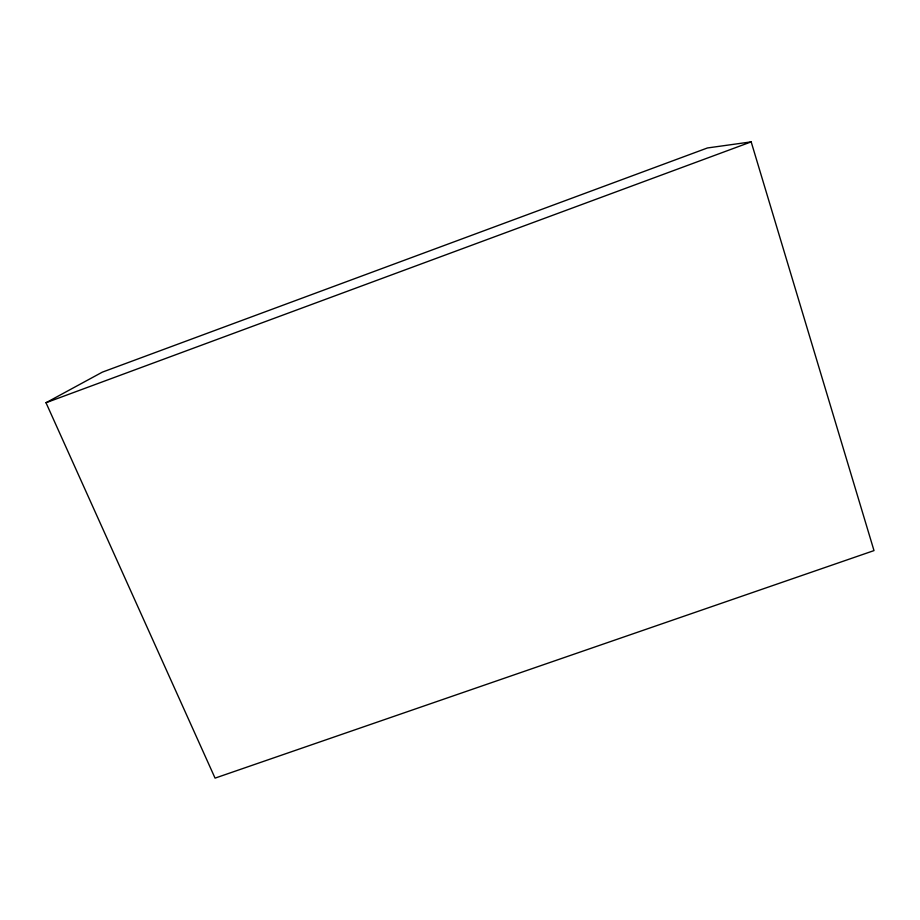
<?xml version="1.0" encoding="UTF-8"?>
<svg xmlns="http://www.w3.org/2000/svg" width="920" height="920" viewBox="0 0 920 920"><rect width="100%" height="100%" fill="white"/><g stroke="black" fill="none" stroke-linecap="round" stroke-linejoin="round"><path stroke-width="1.38" d="M46 402.73L102.338 372.14L707.457 147.959L751.18 141.875L874 550.597L215.061 778.124L46 402.73L751.18 141.875"/></g></svg>
